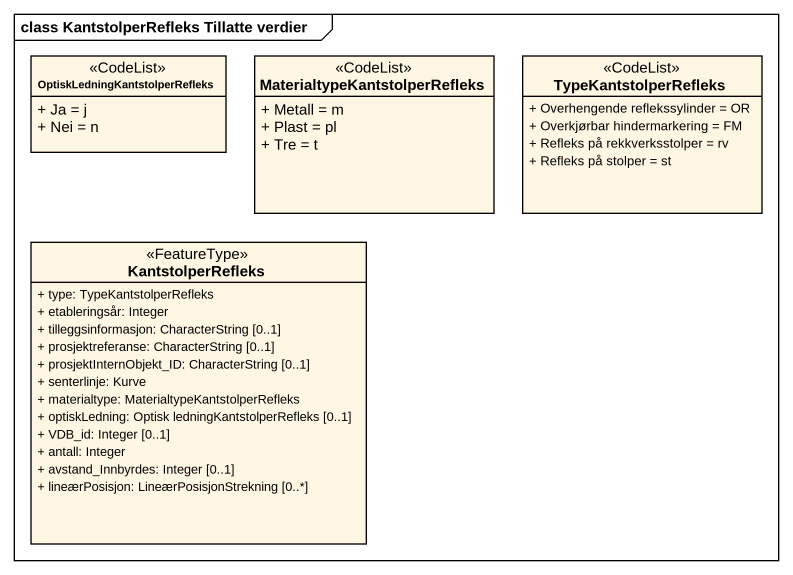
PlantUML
@startuml
mainframe class KantstolperRefleks Tillatte verdier
hide circle
hide empty members
skinparam classAttributeIconSize 0
class "OptiskLedningKantstolperRefleks" as OptiskLedningKantstolperRefl <<CodeList>> {
  + Ja = j
  + Nei = n
}
class "MaterialtypeKantstolperRefleks" as MaterialtypeKantstolperRefle <<CodeList>> {
  + Metall = m
  + Plast = pl
  + Tre = t
}
class TypeKantstolperRefleks <<CodeList>> {
  + Overhengende reflekssylinder = OR
  + Overkjørbar hindermarkering = FM
  + Refleks på rekkverksstolper = rv
  + Refleks på stolper = st
}
class KantstolperRefleks <<FeatureType>> {
  + type: TypeKantstolperRefleks
  + etableringsår: Integer
  + tilleggsinformasjon: CharacterString [0..1]
  + prosjektreferanse: CharacterString [0..1]
  + prosjektInternObjekt_ID: CharacterString [0..1]
  + senterlinje: Kurve
  + materialtype: MaterialtypeKantstolperRefleks
  + optiskLedning: Optisk ledningKantstolperRefleks [0..1]
  + VDB_id: Integer [0..1]
  + antall: Integer
  + avstand_Innbyrdes: Integer [0..1]
  + lineærPosisjon: LineærPosisjonStrekning [0..*]
}
@enduml
